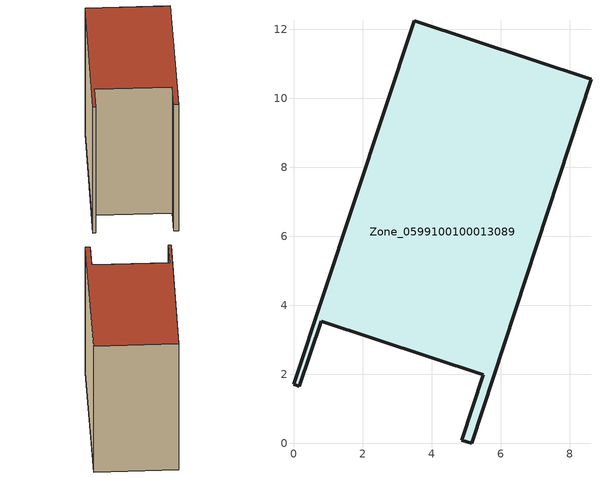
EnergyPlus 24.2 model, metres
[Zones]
Zone_0599100100013089
 floor ground (C_G): 3.5,12.25 8.62,10.55 5.16,0 4.87,0.09 5.5,1.98 0.8,3.54 0.17,1.65 0,1.71 z0
 wall outside (C_F): 0.8,3.54 5.5,1.98 4.87,0.09 5.16,0 8.62,10.55 3.5,12.25 0,1.71 0.17,1.65 0.8,3.54 z0:9.68
 roof outside (C_R): 5.16,0 8.62,10.55 3.5,12.25 0,1.71 0.17,1.65 0.8,3.54 5.5,1.98 4.87,0.09 z9.68
[BUILDING]
Pand.0599100100013089: North Axis=0; Terrain=City; Loads Convergence Tolerance Value=0.04; Temperature Convergence Tolerance Value=0.4; Solar Distribution=FullExterior; Maximum Number of Warmup Days=25; Minimum Number of Warmup Days=1
[Site:Location]
Rotterdam.The.Hague.AP_ZH_NLD Design_Conditions: Latitude=51.96; Longitude=4.45; Time Zone=1; Elevation=-4.5
[SITE:GROUNDTEMPERATURE:BUILDINGSURFACE]
18, 18, 18, 18, 18, 18, 18, 18, 18, 18, 18, 18
[MATERIAL] Thermal Absorptance=0.9; Solar Absorptance=0.7; Visible Absorptance=0.7
Name | Roughness | Thickness | Conductivity | Density | Specific Heat
G.TI.2015-2018 | MediumSmooth | 0.15 | 0.0428571 | 540 | 1210
F.TI.2015-2018 | Rough | 0.3 | 0.0666667 | 1920 | 840
R.TI.2015-2018 | MediumRough | 0.2 | 0.0333333 | 1500 | 1000
[CONSTRUCTION]
C_G: G.TI.2015-2018
C_F: F.TI.2015-2018
C_R: R.TI.2015-2018
[ZONE]
Zone_0599100100013089: Type=1; Multiplier=1; Ceiling Height=Autocalculate; Volume=Autocalculate; Floor Area=autocalculate; Part of Total Floor Area=Yes
[ZONEINFILTRATION:DESIGNFLOWRATE]
Infil_Zone_0599100100013089: Zone or ZoneList or Space or SpaceList=Zone_0599100100013089; Schedule=AlwaysOn; Design Flow Rate Calculation Method=Flow/Area; Flow Rate per Floor Area=0.0015; Constant Term Coefficient=1; Temperature Term Coefficient=0; Velocity Term Coefficient=0; Velocity Squared Term Coefficient=0
[HVACTEMPLATE:ZONE:IDEALLOADSAIRSYSTEM]
Zone_0599100100013089: Maximum Heating Supply Air Temperature=50; Minimum Cooling Supply Air Temperature=13; Maximum Heating Supply Air Humidity Ratio=0.0156; Minimum Cooling Supply Air Humidity Ratio=0.0077; Heating Limit=NoLimit; Cooling Limit=NoLimit; Dehumidification Control Type=ConstantSensibleHeatRatio; Cooling Sensible Heat Ratio=0.7; Dehumidification Setpoint=60; Humidification Control Type=None; Humidification Setpoint=30; Outdoor Air Method=None; Outdoor Air Flow Rate per Person=0.00944; Outdoor Air Flow Rate per Zone Floor Area=0; Outdoor Air Flow Rate per Zone=0; Demand Controlled Ventilation Type=None; Outdoor Air Economizer Type=NoEconomizer; Heat Recovery Type=None; Sensible Heat Recovery Effectiveness=0.7; Latent Heat Recovery Effectiveness=0.65
[ZONECONTROL:THERMOSTAT]
ThermostatControl_Zone_0599100100013089: Zone or ZoneList=Zone_0599100100013089; Control Type Schedule=DualSetpointControlType; Control 1=Thermostat_Zone_0599100100013089; Temperature Difference Between Cutout And Setpoint=0
[THERMOSTATSETPOINT:DUALSETPOINT]
Thermostat_Zone_0599100100013089: Heating Setpoint Temperature Schedule=HeatingSetpoint_Zone_0599100100013089; Cooling Setpoint Temperature Schedule=CoolingSetpoint_Zone_0599100100013089
[SCHEDULE:COMPACT]
HeatingSetpoint_Zone_0599100100013089: Through: 12/31, For: AllDays, Until: 24:00, 21
CoolingSetpoint_Zone_0599100100013089: Through: 12/31, For: AllDays, Until: 24:00, 24
DualSetpointControlType: Through: 12/31, For: AllDays, Until: 24:00, 4
AlwaysOn: Through: 12/31, For: AllDays, Until: 24:00, 1
